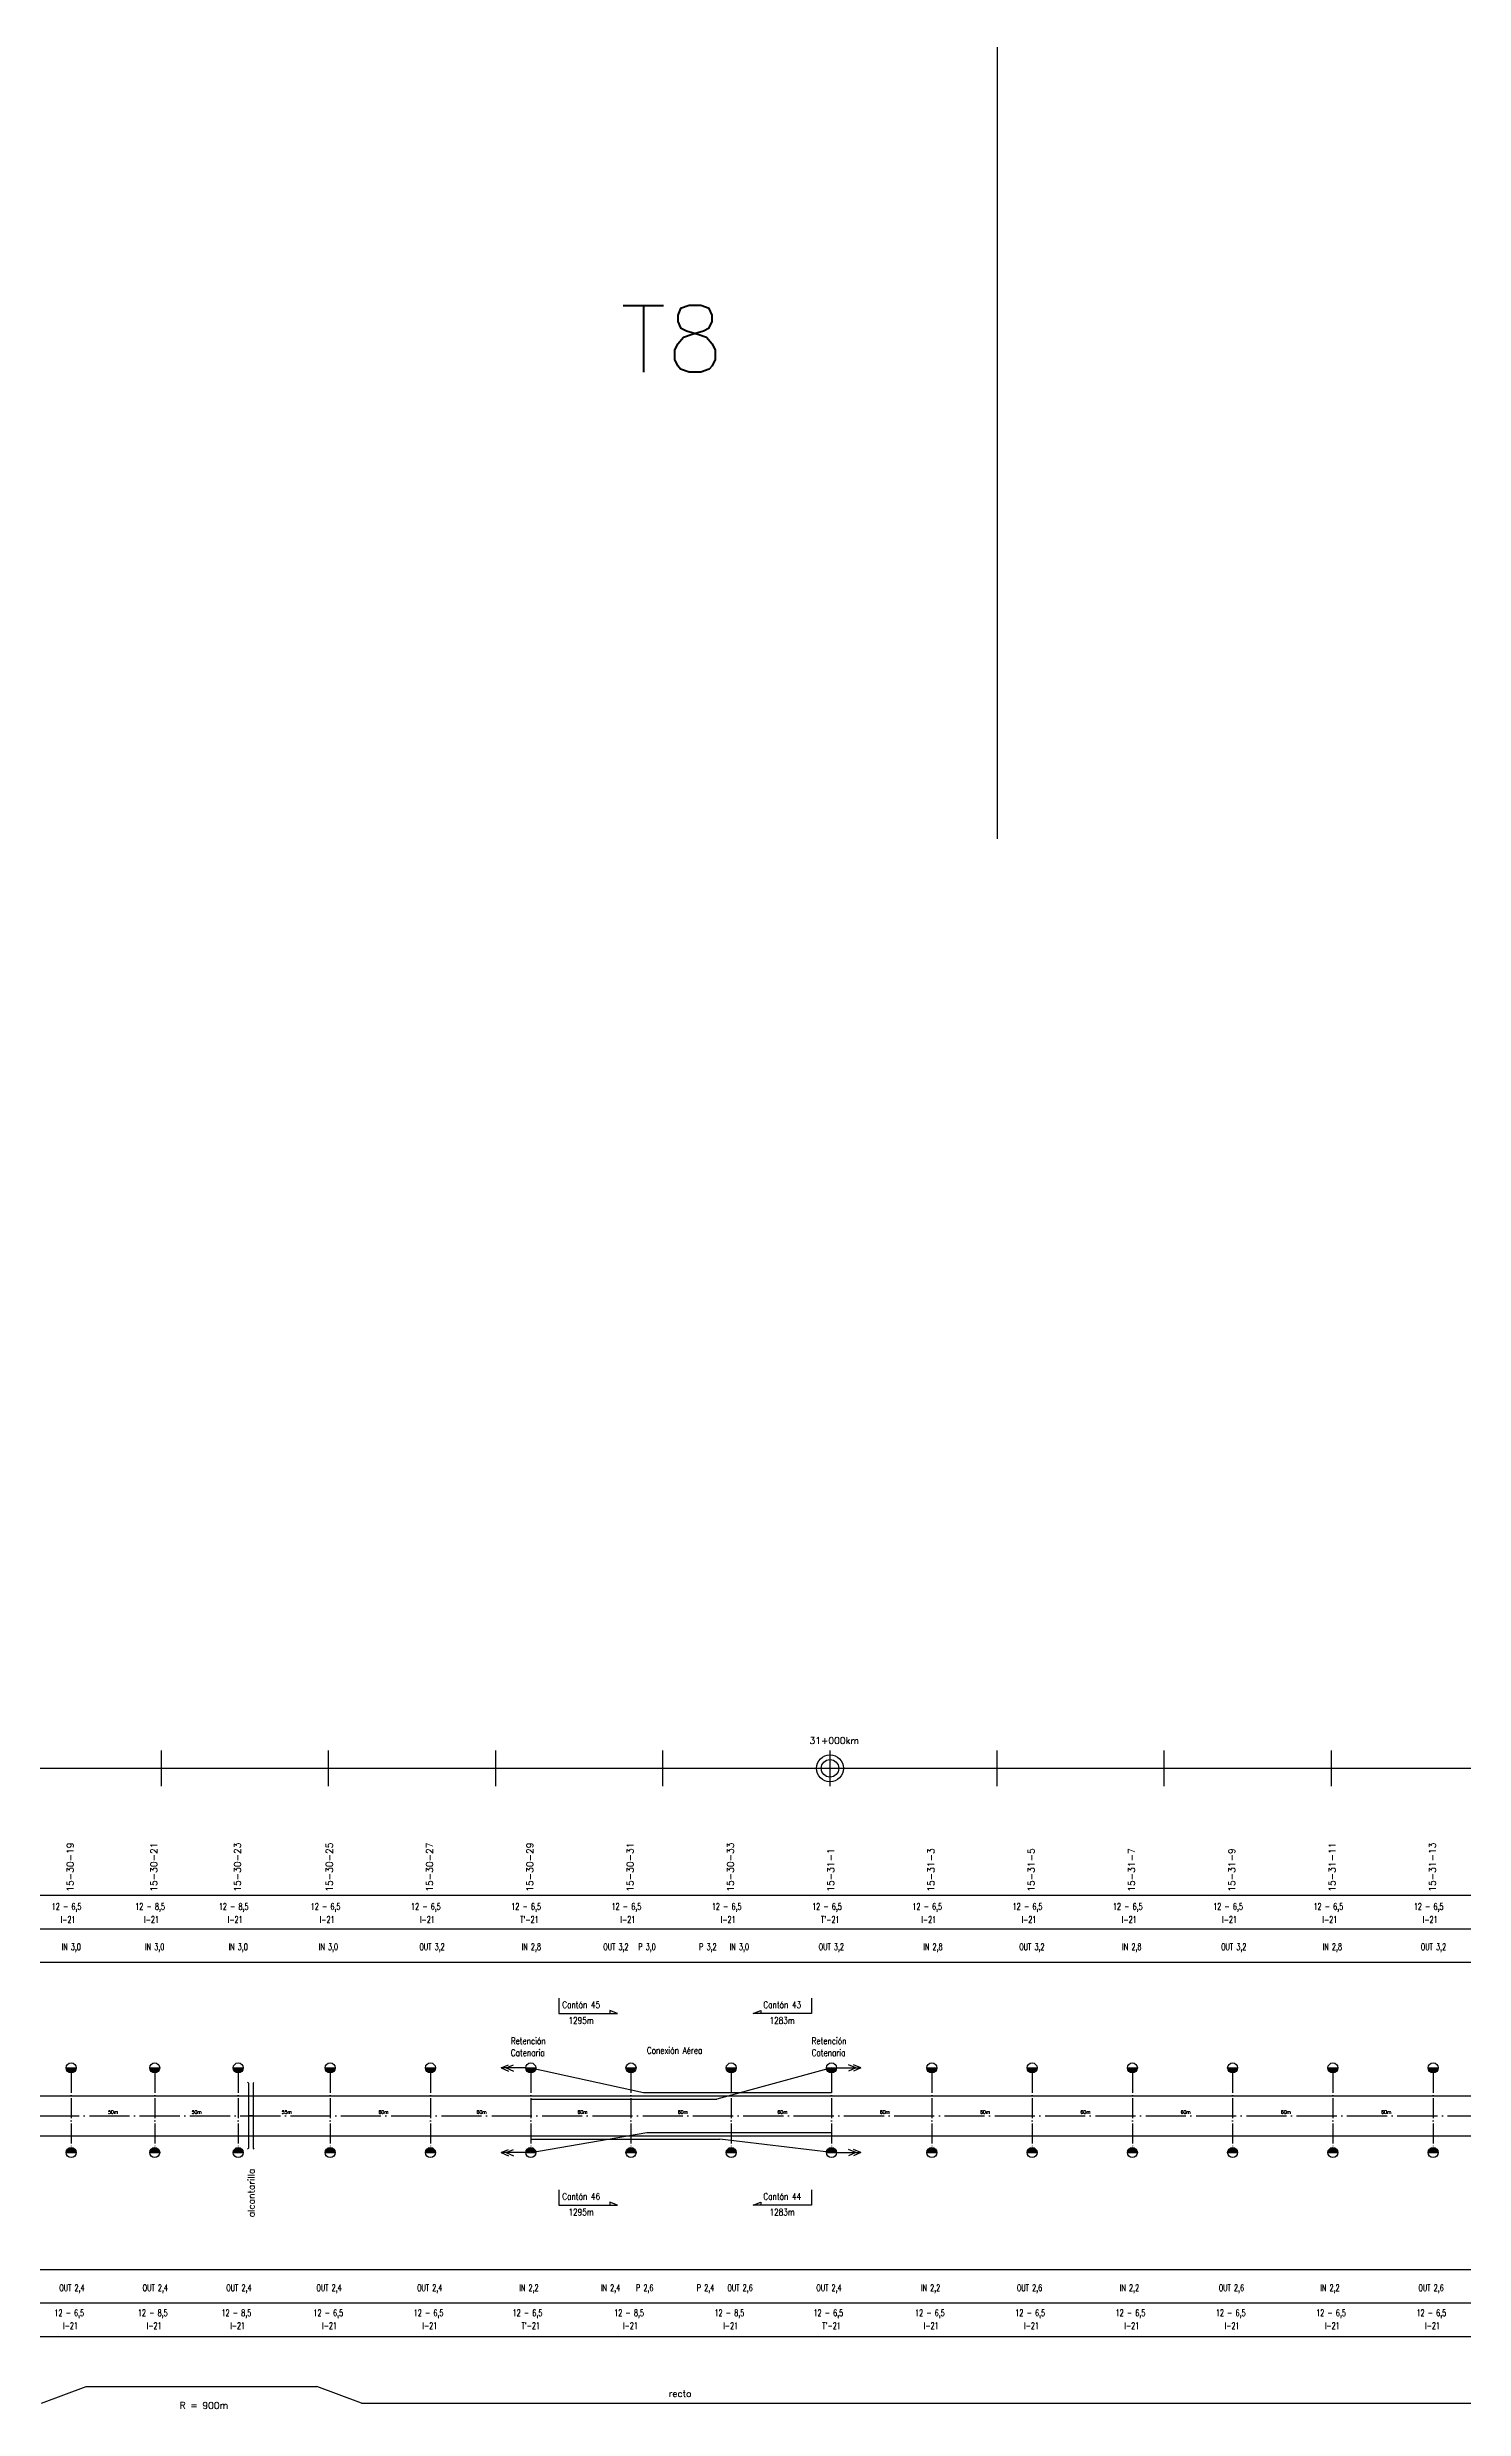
# Model space of a CAD drawing. Header units: millimetres. Extents: x 63 to 27368, y 135 to 1565.
# Drawn here: x 5100 to 5947, y 152 to 1565 of the extents above; entities that cross this region are included whole.
import ezdxf

# ---------------------------------------------------------------- set-up
doc = ezdxf.new("R2010")
doc.units = ezdxf.units.MM
doc.linetypes.add('ACAD_ISO04W100', pattern=[30, 24, -3, 0, -3])
for name, color, linetype in [('catenaria via ascendente', 7, 'Continuous'), ('Eje de entrevías', 1, 'Continuous'), ('longitud vano', 7, 'Continuous'), ('Nº de poste', 6, 'Continuous'), ('progresivas', 4, 'Continuous'), ('TEXTOS', 3, 'Continuous')]:
    doc.layers.add(name, color=color, linetype=linetype)
doc.styles.add('STYLE1', font='romans.shx')

msp = doc.modelspace()

# ---------------------------------------------------------------- hatches: boundary and pattern name
for points in [[(5117.1, 355.7), (5111.1, 355.7, 1)], [(5167.1, 355.7), (5161.1, 355.7, 1)], [(5217.1, 355.7), (5211.1, 355.7, 1)], [(5272.1, 355.7), (5266.1, 355.7, 1)], [(5332.1, 355.7), (5326.1, 355.7, 1)], [(5392.1, 355.7), (5386.1, 355.7, 1)], [(5452.1, 355.7), (5446.1, 355.7, 1)], [(5512.1, 355.7), (5506.1, 355.7, 1)], [(5572.1, 355.7), (5566.1, 355.7, 1)], [(5632.1, 355.7), (5626.1, 355.7, 1)], [(5692.1, 355.7), (5686.1, 355.7, 1)], [(5752.1, 355.7), (5746.1, 355.7, 1)], [(5812.1, 355.7), (5806.1, 355.7, 1)], [(5872.1, 355.7), (5866.1, 355.7, 1)], [(5932.1, 355.7), (5926.1, 355.7, 1)], [(5117.1, 305), (5111.1, 305, -1)], [(5167.1, 305), (5161.1, 305, -1)], [(5217.1, 305), (5211.1, 305, -1)], [(5272.1, 305), (5266.1, 305, -1)], [(5332.1, 305), (5326.1, 305, -1)], [(5392.1, 305), (5386.1, 305, -1)], [(5452.1, 305), (5446.1, 305, -1)], [(5512.1, 305), (5506.1, 305, -1)], [(5572.1, 305), (5566.1, 305, -1)], [(5632.1, 305), (5626.1, 305, -1)], [(5692.1, 305), (5686.1, 305, -1)], [(5752.1, 305), (5746.1, 305, -1)], [(5812.1, 305), (5806.1, 305, -1)], [(5872.1, 305), (5866.1, 305, -1)], [(5932.1, 305), (5926.1, 305, -1)]]:
    msp.add_hatch(color=256).paths.add_polyline_path(points)

# ---------------------------------------------------------------- linework, layer by layer
for p, q in [((5668.2, 1565.1), (5668.2, 1091.2)), ((5168.2, 524.4), (5168.2, 545.6)), ((5268.2, 524.4), (5268.2, 545.6)), ((5368.2, 524.4), (5368.2, 545.6)), ((5468.2, 524.4), (5468.2, 545.6)), ((5568.2, 524.4), (5568.2, 545.6)), ((5668.2, 524.4), (5668.2, 545.6)), ((5768.2, 524.4), (5768.2, 545.6)), ((5868.2, 524.4), (5868.2, 545.6)), ((68.2, 535), (27368.2, 535)), ((68.2, 459), (27368.2, 459)), ((68.2, 439), (27368.2, 439)), ((68.2, 419), (27368.2, 419)), ((5406, 397.4), (5406, 388.3)), ((5557.2, 397.4), (5557.2, 388.3)), ((5406, 388.3), (5441, 388.3)), ((5441, 388.3), (5436.5, 390)), ((5436.5, 390), (5436.5, 388.3)), ((5522.2, 388.3), (5526.7, 390)), ((5557.2, 388.3), (5522.2, 388.3)), ((5526.7, 390), (5526.7, 388.3)), ((5111.1, 355.7), (5117.1, 355.7)), ((5161.1, 355.7), (5167.1, 355.7)), ((5211.1, 355.7), (5217.1, 355.7)), ((5266.1, 355.7), (5272.1, 355.7)), ((5326.1, 355.7), (5332.1, 355.7)), ((5371.5, 355.7), (5375.8, 357.6)), ((5386.1, 355.7), (5371.5, 355.7)), ((5371.5, 355.7), (5375.8, 353.7)), ((5374.5, 355.7), (5378.8, 357.6)), ((5374.5, 355.7), (5378.8, 353.7)), ((5386.1, 355.7), (5392.1, 355.7)), ((5446.1, 355.7), (5452.1, 355.7)), ((5506.1, 355.7), (5512.1, 355.7)), ((5566.1, 355.7), (5572.1, 355.7)), ((5572.1, 355.7), (5586.7, 355.7)), ((5583.7, 355.7), (5579.3, 357.6)), ((5583.7, 355.7), (5579.3, 353.7)), ((5586.7, 355.7), (5582.3, 357.6)), ((5586.7, 355.7), (5582.3, 353.7)), ((5626.1, 355.7), (5632.1, 355.7)), ((5686.1, 355.7), (5692.1, 355.7)), ((5746.1, 355.7), (5752.1, 355.7)), ((5806.1, 355.7), (5812.1, 355.7)), ((5866.1, 355.7), (5872.1, 355.7)), ((5926.1, 355.7), (5932.1, 355.7)), ((5220.2, 346.5), (5219.7, 347)), ((5223, 346.5), (5223.5, 347)), ((5223, 327), (5220.2, 327)), ((5111.1, 305), (5117.1, 305)), ((5161.1, 305), (5167.1, 305)), ((5211.1, 305), (5217.1, 305)), ((5220.2, 307.6), (5219.7, 307.1)), ((5223, 307.6), (5223.5, 307.1)), ((5266.1, 305), (5272.1, 305)), ((5326.1, 305), (5332.1, 305)), ((5371.5, 305), (5375.8, 306.9)), ((5386.1, 305), (5371.5, 305)), ((5371.5, 305), (5375.8, 303.1)), ((5374.5, 305), (5378.8, 306.9)), ((5374.5, 305), (5378.8, 303.1)), ((5386.1, 305), (5392.1, 305)), ((5446.1, 305), (5452.1, 305)), ((5506.1, 305), (5512.1, 305)), ((5566.1, 305), (5572.1, 305)), ((5572.1, 305), (5586.7, 305)), ((5583.7, 305), (5579.3, 306.9)), ((5583.7, 305), (5579.3, 303.1)), ((5586.7, 305), (5582.3, 306.9)), ((5586.7, 305), (5582.3, 303.1)), ((5626.1, 305), (5632.1, 305)), ((5686.1, 305), (5692.1, 305)), ((5746.1, 305), (5752.1, 305)), ((5806.1, 305), (5812.1, 305)), ((5866.1, 305), (5872.1, 305)), ((5926.1, 305), (5932.1, 305)), ((5406, 282.7), (5406, 273.6)), ((5557.2, 282.7), (5557.2, 273.6)), ((5406, 273.6), (5441, 273.6)), ((5441, 273.6), (5436.5, 275.3)), ((5436.5, 275.3), (5436.5, 273.6)), ((5522.2, 273.6), (5526.7, 275.3)), ((5557.2, 273.6), (5522.2, 273.6)), ((5526.7, 275.3), (5526.7, 273.6)), ((68.2, 235), (27368.2, 235)), ((68.2, 215), (27368.2, 215)), ((68.2, 195), (27368.2, 195)), ((5096.4, 155), (5123, 165)), ((5123, 165), (5261.2, 165)), ((5287.8, 155), (5261.2, 165)), ((5287.8, 155), (11611.7, 155))]:
    msp.add_line(p, q)
at = {"linetype": 'ACAD_ISO04W100', "ltscale": 0.5}
for p, q in [((5114.1, 352.7), (5114.1, 308)), ((5164.1, 352.7), (5164.1, 308)), ((5214.1, 352.7), (5214.1, 308)), ((5269.1, 352.7), (5269.1, 308)), ((5329.1, 352.7), (5329.1, 308)), ((5389.1, 352.7), (5389.1, 308)), ((5449.1, 352.7), (5449.1, 308)), ((5509.1, 352.7), (5509.1, 308)), ((5569.1, 352.7), (5569.1, 308)), ((5629.1, 352.7), (5629.1, 308)), ((5689.1, 352.7), (5689.1, 308)), ((5749.1, 352.7), (5749.1, 308)), ((5809.1, 352.7), (5809.1, 308)), ((5869.1, 352.7), (5869.1, 308)), ((5929.1, 352.7), (5929.1, 308))]:
    msp.add_line(p, q, dxfattribs=at)
at = {"ltscale": 0.5}
for p, q in [((5220.2, 346.5), (5220.2, 307.6)), ((5223, 346.5), (5223, 307.6))]:
    msp.add_line(p, q, dxfattribs=at)
for centre, radius in [((5568.2, 535), 8.09), ((5568.2, 535), 5.24), ((5114.1, 355.7), 3), ((5164.1, 355.7), 3), ((5214.1, 355.7), 3), ((5269.1, 355.7), 3), ((5329.1, 355.7), 3), ((5389.1, 355.7), 3), ((5449.1, 355.7), 3), ((5509.1, 355.7), 3), ((5569.1, 355.7), 3), ((5629.1, 355.7), 3), ((5689.1, 355.7), 3), ((5749.1, 355.7), 3), ((5809.1, 355.7), 3), ((5869.1, 355.7), 3), ((5929.1, 355.7), 3), ((5114.1, 305), 3), ((5164.1, 305), 3), ((5214.1, 305), 3), ((5269.1, 305), 3), ((5329.1, 305), 3), ((5389.1, 305), 3), ((5449.1, 305), 3), ((5509.1, 305), 3), ((5569.1, 305), 3), ((5629.1, 305), 3), ((5689.1, 305), 3), ((5749.1, 305), 3), ((5809.1, 305), 3), ((5869.1, 305), 3), ((5929.1, 305), 3)]:
    msp.add_circle(centre, radius)
at = {"layer": 'catenaria via ascendente', "color": 6}
for p, q in [((5389.1, 355.7), (5456.6, 341)), ((5569.1, 355.7), (5500.4, 337)), ((5456.6, 341), (5569.1, 341)), ((5389.1, 337), (5500.4, 337)), ((5389.1, 305), (5458.6, 317)), ((5389.1, 313), (5502.3, 313)), ((5458.6, 317), (5569.1, 317)), ((5569.1, 305), (5502.3, 313))]:
    msp.add_line(p, q, dxfattribs=at)
at = {"layer": 'catenaria via ascendente'}
for p, q in [((68.2, 339), (26678.8, 339)), ((68.2, 315), (26678.8, 315))]:
    msp.add_line(p, q, dxfattribs=at)
at = {"layer": 'Eje de entrevías', "linetype": 'ACAD_ISO04W100'}
msp.add_line((68.2, 327), (27368.2, 327), dxfattribs=at)

# ---------------------------------------------------------------- texts
at = {"color": 3, "linetype": 'Continuous', "style": 'STYLE1'}
msp.add_text('T8', height=40, dxfattribs=at).set_placement((5442.8, 1370.5))
at = {"linetype": 'Continuous', "style": 'STYLE1', "width": 0.8}
for s, p in [('Cantón 45', (5408, 391.5)), ('1295m', (5411.7, 382.1)), ('Cantón 43', (5528.3, 391.5)), ('1283m', (5532, 382.1)), ('Retención', (5377.2, 369.9)), ('Conexión Aérea', (5458.6, 364.2)), ('Retención', (5557.2, 369.9)), ('Catenaria', (5377.2, 362.8)), ('Catenaria', (5557.2, 362.8)), ('Cantón 46', (5408, 276.8)), ('1295m', (5411.7, 267.4)), ('Cantón 44', (5528.3, 276.8)), ('1283m', (5532, 267.4))]:
    msp.add_text(s, height=4, dxfattribs=at).set_placement(p)
at = {"layer": 'longitud vano', "linetype": 'Continuous', "style": 'STYLE1'}
for s, p in [('50m', (5136.2, 328.3)), ('50m', (5186.2, 328.3)), ('55m', (5240.1, 328.3)), ('60m', (5298, 328.3)), ('60m', (5356.7, 328.3)), ('60m', (5417.1, 328.3)), ('60m', (5477.1, 328.3)), ('60m', (5536.7, 328.3)), ('60m', (5598, 328.3)), ('60m', (5658, 328.3)), ('60m', (5718, 328.3)), ('60m', (5778, 328.3)), ('60m', (5838, 328.3)), ('60m', (5898, 328.3))]:
    msp.add_text(s, height=2, dxfattribs=at).set_placement(p)
at = {"layer": 'Nº de poste', "linetype": 'Continuous', "style": 'STYLE1'}
for s, p in [('15-30-19', (5115.6, 461.1)), ('15-30-21', (5165.6, 461.1)), ('15-30-23', (5215.6, 461.1)), ('15-30-25', (5270.6, 461.1)), ('15-30-27', (5330.6, 461.1)), ('15-30-29', (5390.6, 461.1)), ('15-30-31', (5450.6, 461.1)), ('15-30-33', (5510.6, 461.1)), ('15-31-1', (5570.6, 461.1)), ('15-31-3', (5630.6, 461.1)), ('15-31-5', (5690.6, 461.1)), ('15-31-7', (5750.6, 461.1)), ('15-31-9', (5810.6, 461.1)), ('15-31-11', (5870.6, 461.1)), ('15-31-13', (5930.6, 461.1))]:
    msp.add_text(s, height=4, rotation=90, dxfattribs=at).set_placement(p)
at = {"layer": 'progresivas', "linetype": 'Continuous', "style": 'STYLE1'}
msp.add_text('31+000km', height=4, dxfattribs=at).set_placement((5555.9, 549.6))
at = {"layer": 'TEXTOS', "linetype": 'Continuous', "style": 'STYLE1', "width": 0.7}
for s, p in [('12 - 6,5', (5102.5, 450.3)), ('12 - 8,5', (5152.5, 450.3)), ('12 - 8,5', (5202.5, 450.3)), ('12 - 6,5', (5257.5, 450.3)), ('12 - 6,5', (5317.5, 450.3)), ('12 - 6,5', (5377.5, 450.3)), ('12 - 6,5', (5437.5, 450.3)), ('12 - 6,5', (5497.5, 450.3)), ('12 - 6,5', (5557.5, 450.3)), ('12 - 6,5', (5617.5, 450.3)), ('12 - 6,5', (5677.5, 450.3)), ('12 - 6,5', (5737.5, 450.3)), ('12 - 6,5', (5797.5, 450.3)), ('12 - 6,5', (5857.5, 450.3)), ('12 - 6,5', (5917.5, 450.3)), ('I-21', (5107.8, 442.5)), ('I-21', (5157.8, 442.5)), ('I-21', (5207.8, 442.5)), ('I-21', (5262.8, 442.5)), ('I-21', (5322.8, 442.5)), ("T'-21", (5382.8, 442.5)), ('I-21', (5442.8, 442.5)), ('I-21', (5502.8, 442.5)), ("T'-21", (5562.8, 442.5)), ('I-21', (5622.8, 442.5)), ('I-21', (5682.8, 442.5)), ('I-21', (5742.8, 442.5)), ('I-21', (5802.8, 442.5)), ('I-21', (5862.8, 442.5)), ('I-21', (5922.8, 442.5)), ('IN 3,0', (5108.4, 426.2)), ('IN 3,0', (5158.3, 426.2)), ('IN 3,0', (5208.3, 426.2)), ('IN 3,0', (5262.3, 426.2)), ('OUT 3,2', (5322.5, 426.2)), ('IN 2,8', (5383.7, 426.2)), ('OUT 3,2', (5432.5, 426.2)), ('P 3,0', (5453.5, 426.2)), ('P 3,2', (5489.9, 426.2)), ('IN 3,0', (5508.2, 426.2)), ('OUT 3,2', (5561.4, 426.2)), ('IN 2,8', (5624, 426.2)), ('OUT 3,2', (5681.4, 426.2)), ('IN 2,8', (5743, 426.2)), ('OUT 3,2', (5802.2, 426.2)), ('IN 2,8', (5863, 426.2)), ('OUT 3,2', (5921.7, 426.2)), ('OUT 2,4', (5107, 222.1)), ('OUT 2,4', (5156.9, 222.1)), ('OUT 2,4', (5206.9, 222.1)), ('OUT 2,4', (5260.9, 222.1)), ('OUT 2,4', (5321.1, 222.1)), ('IN 2,2', (5382.3, 222.1)), ('IN 2,4', (5431.1, 222.1)), ('P 2,6', (5452.1, 222.1)), ('P 2,4', (5488.5, 222.1)), ('OUT 2,6', (5506.8, 222.1)), ('OUT 2,4', (5560, 222.1)), ('IN 2,2', (5622.6, 222.1)), ('OUT 2,6', (5680, 222.1)), ('IN 2,2', (5741.6, 222.1)), ('OUT 2,6', (5800.8, 222.1)), ('IN 2,2', (5861.6, 222.1)), ('OUT 2,6', (5920.3, 222.1)), ('12 - 6,5', (5104.1, 207.1)), ('I-21', (5109.3, 199.4)), ('12 - 8,5', (5154.1, 207.1)), ('I-21', (5159.3, 199.4)), ('12 - 8,5', (5204.1, 207.1)), ('I-21', (5209.3, 199.4)), ('12 - 6,5', (5259.1, 207.1)), ('I-21', (5264.3, 199.4)), ('12 - 6,5', (5319.1, 207.1)), ('I-21', (5324.3, 199.4)), ('12 - 6,5', (5378.3, 207.1)), ("T'-21", (5383.6, 199.4)), ('12 - 8,5', (5439.1, 207.1)), ('I-21', (5444.3, 199.4)), ('12 - 8,5', (5499.1, 207.1)), ('I-21', (5504.3, 199.4)), ('12 - 6,5', (5558.3, 207.1)), ("T'-21", (5563.6, 199.4)), ('12 - 6,5', (5619.1, 207.1)), ('I-21', (5624.3, 199.4)), ('12 - 6,5', (5679.1, 207.1)), ('I-21', (5684.3, 199.4)), ('12 - 6,5', (5739.1, 207.1)), ('I-21', (5744.3, 199.4)), ('12 - 6,5', (5799.1, 207.1)), ('I-21', (5804.3, 199.4)), ('12 - 6,5', (5859.1, 207.1)), ('I-21', (5864.3, 199.4)), ('12 - 6,5', (5919.1, 207.1)), ('I-21', (5924.3, 199.4))]:
    msp.add_text(s, height=4, dxfattribs=at).set_placement(p)
at = {"layer": 'TEXTOS', "linetype": 'Continuous', "style": 'STYLE1'}
msp.add_text('alcantarilla', height=4, rotation=90, dxfattribs=at).set_placement((5223.9, 266.3))
for s, p in [('R = 900m', (5179.1, 151.7)), ('recto', (5471.6, 158.8))]:
    msp.add_text(s, height=4, dxfattribs=at).set_placement(p)

doc.saveas('drawing.dxf')
